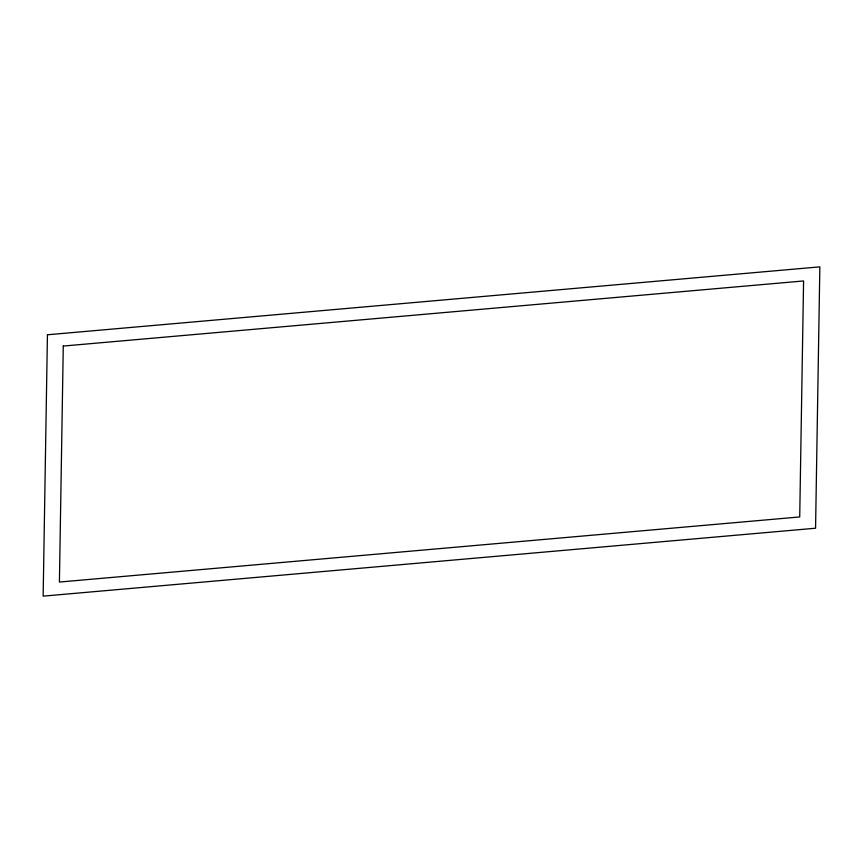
<?xml version="1.0" encoding="UTF-8"?>
<svg xmlns="http://www.w3.org/2000/svg" width="863" height="863" viewBox="0 0 863 863"><rect width="100%" height="100%" fill="white"/><g stroke="black" fill="none" stroke-linecap="round" stroke-linejoin="round"><path stroke-width="1.29" d="M47.433 334.779L43.15 596.139L815.567 528.221L819.85 266.861L47.433 334.779M63.279 346.052L59.418 582.05L799.721 516.948L803.582 280.95L63.279 346.052"/></g></svg>
